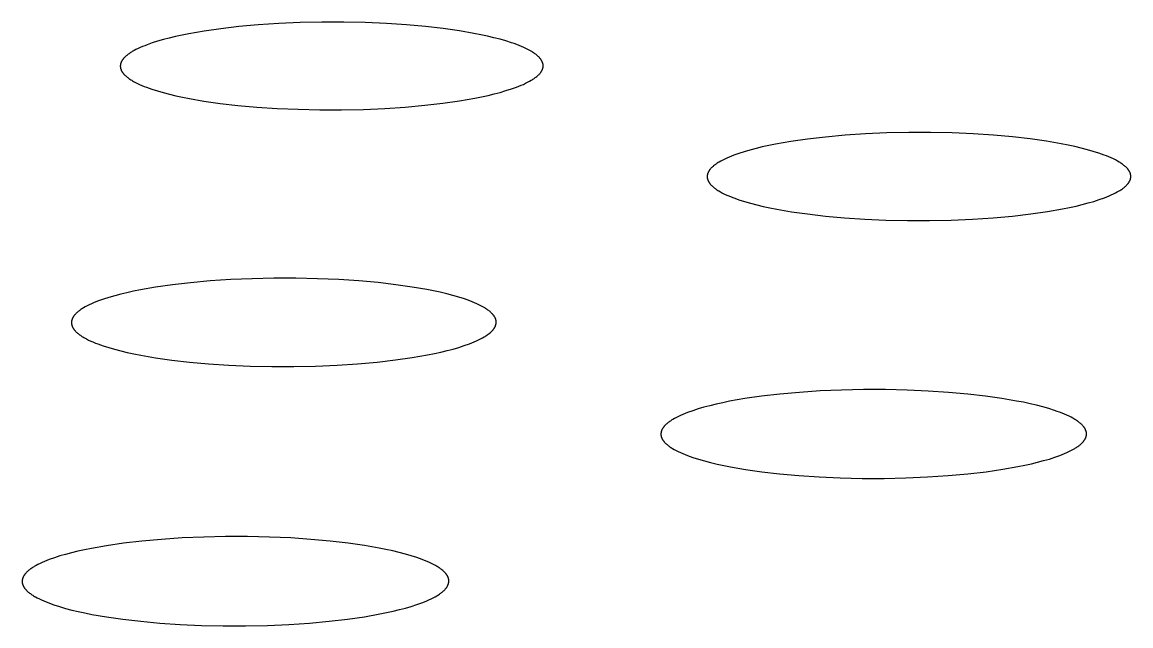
# Model space of a CAD drawing. Header units: millimetres. Extents: x 0 to 4030, y -54 to 2762.
# Drawn here: x 1168.29 to 1182.5, y 963.93 to 971.67 of the extents above; entities that cross this region are included whole.
import ezdxf

# ---------------------------------------------------------------- set-up
doc = ezdxf.new("R2010")
doc.units = ezdxf.units.MM
doc.header["$MEASUREMENT"] = 0
doc.layers.add('Utwórz2D linie widoczne', color=7, linetype='Continuous', true_color=0x000000)

msp = doc.modelspace()

# ---------------------------------------------------------------- linework, layer by layer
at = {"layer": 'Utwórz2D linie widoczne'}
for p, q in [((1170.618, 971.559), (1170.425, 971.525)), ((1170.832, 971.589), (1170.618, 971.559)), ((1171.065, 971.616), (1170.832, 971.589)), ((1171.314, 971.639), (1171.065, 971.616)), ((1171.577, 971.656), (1171.314, 971.639)), ((1171.85, 971.668), (1171.577, 971.656)), ((1172.128, 971.674), (1171.85, 971.668)), ((1172.408, 971.674), (1172.128, 971.674)), ((1172.685, 971.668), (1172.408, 971.674)), ((1172.955, 971.656), (1172.685, 971.668)), ((1173.213, 971.639), (1172.955, 971.656)), ((1173.457, 971.617), (1173.213, 971.639)), ((1173.683, 971.591), (1173.457, 971.617)), ((1173.891, 971.561), (1173.683, 971.591)), ((1174.078, 971.529), (1173.891, 971.561)), ((1169.954, 971.407), (1169.889, 971.384)), ((1170.023, 971.429), (1169.954, 971.407)), ((1170.097, 971.45), (1170.023, 971.429)), ((1170.173, 971.47), (1170.097, 971.45)), ((1170.253, 971.489), (1170.173, 971.47)), ((1170.336, 971.507), (1170.253, 971.489)), ((1170.425, 971.525), (1170.336, 971.507)), ((1174.166, 971.512), (1174.078, 971.529)), ((1174.251, 971.494), (1174.166, 971.512)), ((1174.333, 971.474), (1174.251, 971.494)), ((1174.412, 971.454), (1174.333, 971.474)), ((1174.488, 971.432), (1174.412, 971.454)), ((1174.559, 971.409), (1174.488, 971.432)), ((1174.593, 971.398), (1174.559, 971.409)), ((1169.647, 971.262), (1169.638, 971.255)), ((1169.657, 971.269), (1169.647, 971.262)), ((1169.666, 971.276), (1169.657, 971.269)), ((1169.677, 971.283), (1169.666, 971.276)), ((1169.687, 971.289), (1169.677, 971.283)), ((1169.698, 971.296), (1169.687, 971.289)), ((1169.721, 971.309), (1169.698, 971.296)), ((1169.746, 971.322), (1169.721, 971.309)), ((1169.772, 971.335), (1169.746, 971.322)), ((1169.799, 971.347), (1169.772, 971.335)), ((1169.828, 971.36), (1169.799, 971.347)), ((1169.858, 971.372), (1169.828, 971.36)), ((1169.889, 971.384), (1169.858, 971.372)), ((1174.626, 971.386), (1174.593, 971.398)), ((1174.657, 971.374), (1174.626, 971.386)), ((1174.688, 971.361), (1174.657, 971.374)), ((1174.717, 971.349), (1174.688, 971.361)), ((1174.744, 971.336), (1174.717, 971.349)), ((1174.77, 971.323), (1174.744, 971.336)), ((1174.795, 971.309), (1174.77, 971.323)), ((1174.818, 971.296), (1174.795, 971.309)), ((1174.829, 971.289), (1174.818, 971.296)), ((1174.839, 971.282), (1174.829, 971.289)), ((1174.85, 971.276), (1174.839, 971.282)), ((1174.859, 971.269), (1174.85, 971.276)), ((1174.869, 971.262), (1174.859, 971.269)), ((1174.878, 971.255), (1174.869, 971.262)), ((1169.546, 971.116), (1169.545, 971.113)), ((1169.547, 971.127), (1169.546, 971.124)), ((1169.546, 971.124), (1169.546, 971.12)), ((1169.546, 971.12), (1169.546, 971.116)), ((1169.548, 971.134), (1169.547, 971.131)), ((1169.547, 971.131), (1169.547, 971.127)), ((1169.549, 971.138), (1169.548, 971.134)), ((1169.55, 971.142), (1169.549, 971.138)), ((1169.551, 971.145), (1169.55, 971.142)), ((1169.552, 971.149), (1169.551, 971.145)), ((1169.553, 971.153), (1169.552, 971.149)), ((1169.555, 971.156), (1169.553, 971.153)), ((1169.556, 971.16), (1169.555, 971.156)), ((1169.558, 971.163), (1169.556, 971.16)), ((1169.56, 971.167), (1169.558, 971.163)), ((1169.561, 971.171), (1169.56, 971.167)), ((1169.563, 971.174), (1169.561, 971.171)), ((1169.566, 971.178), (1169.563, 971.174)), ((1169.568, 971.181), (1169.566, 971.178)), ((1169.57, 971.185), (1169.568, 971.181)), ((1169.572, 971.189), (1169.57, 971.185)), ((1169.575, 971.192), (1169.572, 971.189)), ((1169.577, 971.196), (1169.575, 971.192)), ((1169.58, 971.199), (1169.577, 971.196)), ((1169.583, 971.203), (1169.58, 971.199)), ((1169.586, 971.206), (1169.583, 971.203)), ((1169.589, 971.21), (1169.586, 971.206)), ((1169.592, 971.214), (1169.589, 971.21)), ((1169.599, 971.221), (1169.592, 971.214)), ((1169.606, 971.228), (1169.599, 971.221)), ((1169.613, 971.235), (1169.606, 971.228)), ((1169.621, 971.242), (1169.613, 971.235)), ((1169.629, 971.248), (1169.621, 971.242)), ((1169.638, 971.255), (1169.629, 971.248)), ((1174.886, 971.248), (1174.878, 971.255)), ((1174.894, 971.241), (1174.886, 971.248)), ((1174.902, 971.234), (1174.894, 971.241)), ((1174.909, 971.227), (1174.902, 971.234)), ((1174.916, 971.22), (1174.909, 971.227)), ((1174.919, 971.216), (1174.916, 971.22)), ((1174.922, 971.213), (1174.919, 971.216)), ((1174.925, 971.209), (1174.922, 971.213)), ((1174.928, 971.205), (1174.925, 971.209)), ((1174.931, 971.202), (1174.928, 971.205)), ((1174.934, 971.198), (1174.931, 971.202)), ((1174.936, 971.195), (1174.934, 971.198)), ((1174.939, 971.191), (1174.936, 971.195)), ((1174.941, 971.187), (1174.939, 971.191)), ((1174.943, 971.184), (1174.941, 971.187)), ((1174.945, 971.18), (1174.943, 971.184)), ((1174.947, 971.177), (1174.945, 971.18)), ((1174.949, 971.173), (1174.947, 971.177)), ((1174.951, 971.169), (1174.949, 971.173)), ((1174.953, 971.166), (1174.951, 971.169)), ((1174.954, 971.162), (1174.953, 971.166)), ((1174.956, 971.159), (1174.954, 971.162)), ((1174.957, 971.155), (1174.956, 971.159)), ((1174.958, 971.151), (1174.957, 971.155)), ((1174.96, 971.148), (1174.958, 971.151)), ((1174.961, 971.144), (1174.96, 971.148)), ((1174.961, 971.14), (1174.961, 971.144)), ((1174.962, 971.137), (1174.961, 971.14)), ((1174.963, 971.133), (1174.962, 971.137)), ((1174.963, 971.129), (1174.963, 971.133)), ((1174.964, 971.126), (1174.963, 971.129)), ((1174.964, 971.122), (1174.964, 971.126)), ((1174.964, 971.119), (1174.964, 971.122)), ((1174.964, 971.115), (1174.964, 971.119)), ((1174.964, 971.111), (1174.964, 971.115)), ((1169.545, 971.113), (1169.545, 971.109)), ((1169.545, 971.109), (1169.545, 971.105)), ((1169.545, 971.105), (1169.546, 971.102)), ((1169.546, 971.102), (1169.546, 971.098)), ((1169.546, 971.098), (1169.546, 971.094)), ((1169.546, 971.094), (1169.547, 971.091)), ((1169.547, 971.091), (1169.548, 971.087)), ((1169.548, 971.087), (1169.548, 971.084)), ((1169.548, 971.084), (1169.549, 971.08)), ((1169.549, 971.08), (1169.55, 971.076)), ((1169.55, 971.076), (1169.551, 971.073)), ((1169.551, 971.073), (1169.552, 971.069)), ((1169.552, 971.069), (1169.554, 971.065)), ((1169.554, 971.065), (1169.555, 971.062)), ((1169.555, 971.062), (1169.557, 971.058)), ((1169.557, 971.058), (1169.558, 971.054)), ((1169.558, 971.054), (1169.56, 971.051)), ((1169.56, 971.051), (1169.562, 971.047)), ((1169.562, 971.047), (1169.564, 971.044)), ((1169.564, 971.044), (1169.566, 971.04)), ((1169.566, 971.04), (1169.568, 971.036)), ((1169.568, 971.036), (1169.571, 971.033)), ((1169.571, 971.033), (1169.573, 971.029)), ((1169.573, 971.029), (1169.576, 971.026)), ((1169.576, 971.026), (1169.578, 971.022)), ((1169.578, 971.022), (1169.581, 971.018)), ((1169.581, 971.018), (1169.584, 971.015)), ((1169.584, 971.015), (1169.587, 971.011)), ((1169.587, 971.011), (1169.59, 971.008)), ((1169.59, 971.008), (1169.593, 971.004)), ((1169.593, 971.004), (1169.6, 970.997)), ((1169.6, 970.997), (1169.607, 970.99)), ((1169.607, 970.99), (1169.615, 970.983)), ((1169.615, 970.983), (1169.623, 970.976)), ((1169.623, 970.976), (1169.631, 970.969)), ((1174.873, 970.968), (1174.882, 970.975)), ((1174.882, 970.975), (1174.89, 970.982)), ((1174.89, 970.982), (1174.898, 970.989)), ((1174.898, 970.989), (1174.905, 970.996)), ((1174.905, 970.996), (1174.912, 971.003)), ((1174.912, 971.003), (1174.919, 971.01)), ((1174.919, 971.01), (1174.922, 971.014)), ((1174.922, 971.014), (1174.925, 971.017)), ((1174.925, 971.017), (1174.928, 971.021)), ((1174.928, 971.021), (1174.93, 971.025)), ((1174.93, 971.025), (1174.933, 971.028)), ((1174.933, 971.028), (1174.936, 971.032)), ((1174.936, 971.032), (1174.938, 971.035)), ((1174.938, 971.035), (1174.94, 971.039)), ((1174.94, 971.039), (1174.943, 971.042)), ((1174.943, 971.042), (1174.945, 971.046)), ((1174.945, 971.046), (1174.947, 971.05)), ((1174.947, 971.05), (1174.949, 971.053)), ((1174.949, 971.053), (1174.951, 971.057)), ((1174.951, 971.057), (1174.952, 971.06)), ((1174.952, 971.06), (1174.954, 971.064)), ((1174.954, 971.064), (1174.955, 971.068)), ((1174.955, 971.068), (1174.957, 971.071)), ((1174.957, 971.071), (1174.958, 971.075)), ((1174.958, 971.075), (1174.959, 971.079)), ((1174.959, 971.079), (1174.96, 971.082)), ((1174.96, 971.082), (1174.961, 971.086)), ((1174.961, 971.086), (1174.962, 971.089)), ((1174.962, 971.089), (1174.963, 971.093)), ((1174.963, 971.097), (1174.964, 971.1)), ((1174.963, 971.093), (1174.963, 971.097)), ((1174.964, 971.108), (1174.964, 971.111)), ((1174.964, 971.104), (1174.964, 971.108)), ((1174.964, 971.1), (1174.964, 971.104)), ((1169.631, 970.969), (1169.64, 970.962)), ((1169.64, 970.962), (1169.649, 970.955)), ((1169.649, 970.955), (1169.659, 970.948)), ((1169.659, 970.948), (1169.669, 970.941)), ((1169.669, 970.941), (1169.68, 970.934)), ((1169.68, 970.934), (1169.691, 970.928)), ((1169.691, 970.928), (1169.702, 970.921)), ((1169.702, 970.921), (1169.714, 970.914)), ((1169.714, 970.914), (1169.738, 970.901)), ((1169.738, 970.901), (1169.764, 970.888)), ((1169.764, 970.888), (1169.792, 970.875)), ((1169.792, 970.875), (1169.82, 970.863)), ((1169.82, 970.863), (1169.851, 970.85)), ((1169.851, 970.85), (1169.882, 970.838)), ((1169.882, 970.838), (1169.915, 970.826)), ((1174.558, 970.817), (1174.623, 970.84)), ((1174.623, 970.84), (1174.654, 970.852)), ((1174.654, 970.852), (1174.684, 970.864)), ((1174.684, 970.864), (1174.712, 970.876)), ((1174.712, 970.876), (1174.74, 970.889)), ((1174.74, 970.889), (1174.765, 970.902)), ((1174.765, 970.902), (1174.79, 970.915)), ((1174.79, 970.915), (1174.813, 970.928)), ((1174.813, 970.928), (1174.824, 970.935)), ((1174.824, 970.935), (1174.834, 970.941)), ((1174.834, 970.941), (1174.845, 970.948)), ((1174.845, 970.948), (1174.854, 970.955)), ((1174.854, 970.955), (1174.864, 970.962)), ((1174.864, 970.962), (1174.873, 970.968)), ((1169.915, 970.826), (1169.949, 970.814)), ((1169.949, 970.814), (1170.02, 970.792)), ((1170.02, 970.792), (1170.096, 970.77)), ((1170.096, 970.77), (1170.175, 970.749)), ((1170.175, 970.749), (1170.257, 970.73)), ((1170.257, 970.73), (1170.342, 970.711)), ((1170.342, 970.711), (1170.43, 970.694)), ((1170.43, 970.694), (1170.617, 970.662)), ((1173.894, 970.665), (1174.087, 970.698)), ((1174.087, 970.698), (1174.176, 970.716)), ((1174.176, 970.716), (1174.259, 970.734)), ((1174.259, 970.734), (1174.339, 970.753)), ((1174.339, 970.753), (1174.415, 970.773)), ((1174.415, 970.773), (1174.488, 970.795)), ((1174.488, 970.795), (1174.558, 970.817)), ((1170.617, 970.662), (1170.825, 970.632)), ((1170.825, 970.632), (1171.052, 970.606)), ((1171.052, 970.606), (1171.296, 970.584)), ((1171.296, 970.584), (1171.554, 970.567)), ((1171.554, 970.567), (1171.824, 970.556)), ((1171.824, 970.556), (1172.101, 970.549)), ((1172.101, 970.549), (1172.382, 970.549)), ((1172.382, 970.549), (1172.661, 970.555)), ((1172.661, 970.555), (1172.934, 970.567)), ((1172.934, 970.567), (1173.197, 970.585)), ((1173.197, 970.585), (1173.447, 970.607)), ((1173.447, 970.607), (1173.68, 970.634)), ((1173.68, 970.634), (1173.894, 970.665)), ((1178.138, 970.143), (1177.944, 970.109)), ((1178.352, 970.173), (1178.138, 970.143)), ((1178.584, 970.2), (1178.352, 970.173)), ((1178.834, 970.223), (1178.584, 970.2)), ((1179.097, 970.24), (1178.834, 970.223)), ((1179.371, 970.252), (1179.097, 970.24)), ((1179.65, 970.258), (1179.371, 970.252)), ((1179.93, 970.258), (1179.65, 970.258)), ((1180.208, 970.252), (1179.93, 970.258)), ((1180.478, 970.24), (1180.208, 970.252)), ((1180.737, 970.223), (1180.478, 970.24)), ((1180.981, 970.201), (1180.737, 970.223)), ((1181.209, 970.175), (1180.981, 970.201)), ((1181.417, 970.145), (1181.209, 970.175)), ((1181.605, 970.113), (1181.417, 970.145)), ((1177.474, 969.99), (1177.409, 969.967)), ((1177.543, 970.012), (1177.474, 969.99)), ((1177.616, 970.033), (1177.543, 970.012)), ((1177.693, 970.054), (1177.616, 970.033)), ((1177.772, 970.073), (1177.693, 970.054)), ((1177.856, 970.091), (1177.772, 970.073)), ((1177.944, 970.109), (1177.856, 970.091)), ((1181.693, 970.096), (1181.605, 970.113)), ((1181.778, 970.077), (1181.693, 970.096)), ((1181.861, 970.058), (1181.778, 970.077)), ((1181.94, 970.037), (1181.861, 970.058)), ((1182.016, 970.015), (1181.94, 970.037)), ((1182.088, 969.993), (1182.016, 970.015)), ((1182.122, 969.981), (1182.088, 969.993)), ((1182.155, 969.969), (1182.122, 969.981)), ((1177.159, 969.838), (1177.15, 969.831)), ((1177.168, 969.845), (1177.159, 969.838)), ((1177.177, 969.852), (1177.168, 969.845)), ((1177.187, 969.858), (1177.177, 969.852)), ((1177.197, 969.865), (1177.187, 969.858)), ((1177.208, 969.872), (1177.197, 969.865)), ((1177.219, 969.879), (1177.208, 969.872)), ((1177.242, 969.892), (1177.219, 969.879)), ((1177.266, 969.905), (1177.242, 969.892)), ((1177.292, 969.918), (1177.266, 969.905)), ((1177.319, 969.93), (1177.292, 969.918)), ((1177.348, 969.943), (1177.319, 969.93)), ((1177.378, 969.955), (1177.348, 969.943)), ((1177.409, 969.967), (1177.378, 969.955)), ((1182.187, 969.957), (1182.155, 969.969)), ((1182.217, 969.944), (1182.187, 969.957)), ((1182.247, 969.932), (1182.217, 969.944)), ((1182.274, 969.919), (1182.247, 969.932)), ((1182.3, 969.906), (1182.274, 969.919)), ((1182.325, 969.892), (1182.3, 969.906)), ((1182.349, 969.879), (1182.325, 969.892)), ((1182.36, 969.872), (1182.349, 969.879)), ((1182.37, 969.865), (1182.36, 969.872)), ((1182.38, 969.858), (1182.37, 969.865)), ((1182.39, 969.851), (1182.38, 969.858)), ((1182.4, 969.844), (1182.39, 969.851)), ((1182.409, 969.837), (1182.4, 969.844)), ((1182.417, 969.83), (1182.409, 969.837)), ((1177.069, 969.709), (1177.068, 969.706)), ((1177.068, 969.706), (1177.068, 969.702)), ((1177.068, 969.702), (1177.068, 969.698)), ((1177.068, 969.698), (1177.068, 969.695)), ((1177.068, 969.695), (1177.068, 969.691)), ((1177.07, 969.717), (1177.069, 969.713)), ((1177.069, 969.713), (1177.069, 969.709)), ((1177.071, 969.72), (1177.07, 969.717)), ((1177.072, 969.724), (1177.071, 969.72)), ((1177.073, 969.728), (1177.072, 969.724)), ((1177.074, 969.731), (1177.073, 969.728)), ((1177.075, 969.735), (1177.074, 969.731)), ((1177.077, 969.738), (1177.075, 969.735)), ((1177.078, 969.742), (1177.077, 969.738)), ((1177.08, 969.746), (1177.078, 969.742)), ((1177.081, 969.749), (1177.08, 969.746)), ((1177.083, 969.753), (1177.081, 969.749)), ((1177.085, 969.757), (1177.083, 969.753)), ((1177.087, 969.76), (1177.085, 969.757)), ((1177.089, 969.764), (1177.087, 969.76)), ((1177.091, 969.767), (1177.089, 969.764)), ((1177.094, 969.771), (1177.091, 969.767)), ((1177.096, 969.775), (1177.094, 969.771)), ((1177.099, 969.778), (1177.096, 969.775)), ((1177.102, 969.782), (1177.099, 969.778)), ((1177.104, 969.785), (1177.102, 969.782)), ((1177.107, 969.789), (1177.104, 969.785)), ((1177.11, 969.792), (1177.107, 969.789)), ((1177.113, 969.796), (1177.11, 969.792)), ((1177.12, 969.803), (1177.113, 969.796)), ((1177.127, 969.81), (1177.12, 969.803)), ((1177.134, 969.817), (1177.127, 969.81)), ((1177.142, 969.824), (1177.134, 969.817)), ((1177.15, 969.831), (1177.142, 969.824)), ((1182.426, 969.823), (1182.417, 969.83)), ((1182.433, 969.816), (1182.426, 969.823)), ((1182.441, 969.809), (1182.433, 969.816)), ((1182.447, 969.802), (1182.441, 969.809)), ((1182.451, 969.799), (1182.447, 969.802)), ((1182.454, 969.795), (1182.451, 969.799)), ((1182.457, 969.791), (1182.454, 969.795)), ((1182.46, 969.788), (1182.457, 969.791)), ((1182.463, 969.784), (1182.46, 969.788)), ((1182.465, 969.781), (1182.463, 969.784)), ((1182.468, 969.777), (1182.465, 969.781)), ((1182.471, 969.773), (1182.468, 969.777)), ((1182.473, 969.77), (1182.471, 969.773)), ((1182.475, 969.766), (1182.473, 969.77)), ((1182.477, 969.763), (1182.475, 969.766)), ((1182.48, 969.759), (1182.477, 969.763)), ((1182.481, 969.755), (1182.48, 969.759)), ((1182.483, 969.752), (1182.481, 969.755)), ((1182.485, 969.748), (1182.483, 969.752)), ((1182.487, 969.744), (1182.485, 969.748)), ((1182.488, 969.741), (1182.487, 969.744)), ((1182.49, 969.737), (1182.488, 969.741)), ((1182.491, 969.733), (1182.49, 969.737)), ((1182.492, 969.73), (1182.491, 969.733)), ((1182.493, 969.726), (1182.492, 969.73)), ((1182.494, 969.722), (1182.493, 969.726)), ((1182.495, 969.719), (1182.494, 969.722)), ((1182.495, 969.715), (1182.495, 969.719)), ((1182.496, 969.712), (1182.495, 969.715)), ((1182.496, 969.708), (1182.496, 969.712)), ((1182.497, 969.704), (1182.496, 969.708)), ((1182.497, 969.701), (1182.497, 969.704)), ((1182.497, 969.697), (1182.497, 969.701)), ((1182.497, 969.693), (1182.497, 969.697)), ((1177.068, 969.691), (1177.068, 969.687)), ((1177.068, 969.687), (1177.068, 969.684)), ((1177.068, 969.684), (1177.068, 969.68)), ((1177.068, 969.68), (1177.069, 969.676)), ((1177.069, 969.676), (1177.069, 969.673)), ((1177.069, 969.673), (1177.07, 969.669)), ((1177.07, 969.669), (1177.071, 969.665)), ((1177.071, 969.665), (1177.072, 969.662)), ((1177.072, 969.662), (1177.073, 969.658)), ((1177.073, 969.658), (1177.074, 969.655)), ((1177.074, 969.655), (1177.075, 969.651)), ((1177.075, 969.651), (1177.076, 969.647)), ((1177.076, 969.647), (1177.078, 969.644)), ((1177.078, 969.644), (1177.079, 969.64)), ((1177.079, 969.64), (1177.081, 969.636)), ((1177.081, 969.636), (1177.083, 969.633)), ((1177.083, 969.633), (1177.085, 969.629)), ((1177.085, 969.629), (1177.087, 969.625)), ((1177.087, 969.625), (1177.089, 969.622)), ((1177.089, 969.622), (1177.091, 969.618)), ((1177.091, 969.618), (1177.094, 969.615)), ((1177.094, 969.615), (1177.096, 969.611)), ((1177.096, 969.611), (1177.099, 969.607)), ((1177.099, 969.607), (1177.101, 969.604)), ((1177.101, 969.604), (1177.104, 969.6)), ((1177.104, 969.6), (1177.107, 969.597)), ((1177.107, 969.597), (1177.11, 969.593)), ((1177.11, 969.593), (1177.113, 969.589)), ((1177.113, 969.589), (1177.117, 969.586)), ((1177.117, 969.586), (1177.123, 969.579)), ((1177.123, 969.579), (1177.131, 969.572)), ((1177.131, 969.572), (1177.138, 969.564)), ((1177.138, 969.564), (1177.147, 969.557)), ((1177.147, 969.557), (1177.155, 969.55)), ((1182.407, 969.55), (1182.416, 969.557)), ((1182.416, 969.557), (1182.424, 969.564)), ((1182.424, 969.564), (1182.432, 969.571)), ((1182.432, 969.571), (1182.439, 969.578)), ((1182.439, 969.578), (1182.446, 969.585)), ((1182.446, 969.585), (1182.452, 969.592)), ((1182.452, 969.592), (1182.455, 969.596)), ((1182.455, 969.596), (1182.458, 969.599)), ((1182.458, 969.599), (1182.461, 969.603)), ((1182.461, 969.603), (1182.464, 969.606)), ((1182.464, 969.606), (1182.467, 969.61)), ((1182.467, 969.61), (1182.469, 969.613)), ((1182.469, 969.613), (1182.472, 969.617)), ((1182.472, 969.617), (1182.474, 969.621)), ((1182.474, 969.621), (1182.476, 969.624)), ((1182.476, 969.624), (1182.478, 969.628)), ((1182.478, 969.628), (1182.48, 969.631)), ((1182.48, 969.631), (1182.482, 969.635)), ((1182.482, 969.635), (1182.484, 969.639)), ((1182.484, 969.639), (1182.486, 969.642)), ((1182.486, 969.642), (1182.487, 969.646)), ((1182.487, 969.646), (1182.489, 969.65)), ((1182.489, 969.65), (1182.49, 969.653)), ((1182.49, 969.653), (1182.491, 969.657)), ((1182.491, 969.657), (1182.492, 969.66)), ((1182.492, 969.66), (1182.493, 969.664)), ((1182.493, 969.664), (1182.494, 969.668)), ((1182.494, 969.668), (1182.495, 969.671)), ((1182.495, 969.671), (1182.496, 969.675)), ((1182.496, 969.679), (1182.497, 969.682)), ((1182.496, 969.675), (1182.496, 969.679)), ((1182.497, 969.69), (1182.497, 969.693)), ((1182.497, 969.686), (1182.497, 969.69)), ((1182.497, 969.682), (1182.497, 969.686)), ((1177.155, 969.55), (1177.164, 969.543)), ((1177.164, 969.543), (1177.173, 969.536)), ((1177.173, 969.536), (1177.183, 969.53)), ((1177.183, 969.53), (1177.193, 969.523)), ((1177.193, 969.523), (1177.204, 969.516)), ((1177.204, 969.516), (1177.215, 969.509)), ((1177.215, 969.509), (1177.238, 969.496)), ((1177.238, 969.496), (1177.263, 969.482)), ((1177.263, 969.482), (1177.289, 969.469)), ((1177.289, 969.469), (1177.317, 969.456)), ((1177.317, 969.456), (1177.346, 969.444)), ((1177.346, 969.444), (1177.376, 969.431)), ((1177.376, 969.431), (1177.408, 969.419)), ((1177.408, 969.419), (1177.441, 969.407)), ((1182.093, 969.398), (1182.158, 969.421)), ((1182.158, 969.421), (1182.189, 969.433)), ((1182.189, 969.433), (1182.219, 969.445)), ((1182.219, 969.445), (1182.247, 969.457)), ((1182.247, 969.457), (1182.274, 969.47)), ((1182.274, 969.47), (1182.3, 969.483)), ((1182.3, 969.483), (1182.324, 969.496)), ((1182.324, 969.496), (1182.347, 969.509)), ((1182.347, 969.509), (1182.358, 969.516)), ((1182.358, 969.516), (1182.369, 969.523)), ((1182.369, 969.523), (1182.379, 969.529)), ((1182.379, 969.529), (1182.389, 969.536)), ((1182.389, 969.536), (1182.398, 969.543)), ((1182.398, 969.543), (1182.407, 969.55)), ((1177.441, 969.407), (1177.475, 969.395)), ((1177.475, 969.395), (1177.547, 969.372)), ((1177.547, 969.372), (1177.622, 969.351)), ((1177.622, 969.351), (1177.702, 969.33)), ((1177.702, 969.33), (1177.785, 969.31)), ((1177.785, 969.31), (1177.87, 969.292)), ((1177.87, 969.292), (1177.958, 969.275)), ((1177.958, 969.275), (1178.146, 969.242)), ((1181.429, 969.245), (1181.623, 969.279)), ((1181.623, 969.279), (1181.711, 969.297)), ((1181.711, 969.297), (1181.795, 969.315)), ((1181.795, 969.315), (1181.874, 969.334)), ((1181.874, 969.334), (1181.95, 969.354)), ((1181.95, 969.354), (1182.024, 969.375)), ((1182.024, 969.375), (1182.093, 969.398)), ((1178.146, 969.242), (1178.354, 969.213)), ((1178.354, 969.213), (1178.582, 969.186)), ((1178.582, 969.186), (1178.827, 969.164)), ((1178.827, 969.164), (1179.086, 969.147)), ((1179.086, 969.147), (1179.356, 969.135)), ((1179.356, 969.135), (1179.634, 969.129)), ((1179.634, 969.129), (1179.915, 969.129)), ((1179.915, 969.129), (1180.195, 969.135)), ((1180.195, 969.135), (1180.469, 969.147)), ((1180.469, 969.147), (1180.732, 969.165)), ((1180.732, 969.165), (1180.982, 969.187)), ((1180.982, 969.187), (1181.215, 969.214)), ((1181.215, 969.214), (1181.429, 969.245)), ((1169.997, 968.273), (1169.803, 968.239)), ((1170.212, 968.304), (1169.997, 968.273)), ((1170.446, 968.331), (1170.212, 968.304)), ((1170.696, 968.354), (1170.446, 968.331)), ((1170.96, 968.371), (1170.696, 968.354)), ((1171.234, 968.383), (1170.96, 968.371)), ((1171.514, 968.389), (1171.234, 968.383)), ((1171.796, 968.389), (1171.514, 968.389)), ((1172.074, 968.383), (1171.796, 968.389)), ((1172.344, 968.371), (1172.074, 968.383)), ((1172.604, 968.354), (1172.344, 968.371)), ((1172.849, 968.332), (1172.604, 968.354)), ((1173.076, 968.306), (1172.849, 968.332)), ((1173.285, 968.276), (1173.076, 968.306)), ((1173.473, 968.243), (1173.285, 968.276)), ((1169.4, 968.142), (1169.33, 968.12)), ((1169.473, 968.164), (1169.4, 968.142)), ((1169.55, 968.184), (1169.473, 968.164)), ((1169.63, 968.203), (1169.55, 968.184)), ((1169.714, 968.221), (1169.63, 968.203)), ((1169.803, 968.239), (1169.714, 968.221)), ((1173.561, 968.226), (1173.473, 968.243)), ((1173.646, 968.208), (1173.561, 968.226)), ((1173.729, 968.188), (1173.646, 968.208)), ((1173.808, 968.167), (1173.729, 968.188)), ((1173.884, 968.145), (1173.808, 968.167)), ((1173.956, 968.123), (1173.884, 968.145)), ((1169.051, 967.995), (1169.041, 967.988)), ((1169.062, 968.001), (1169.051, 967.995)), ((1169.073, 968.008), (1169.062, 968.001)), ((1169.096, 968.021), (1169.073, 968.008)), ((1169.121, 968.034), (1169.096, 968.021)), ((1169.147, 968.047), (1169.121, 968.034)), ((1169.174, 968.06), (1169.147, 968.047)), ((1169.203, 968.072), (1169.174, 968.06)), ((1169.233, 968.085), (1169.203, 968.072)), ((1169.264, 968.097), (1169.233, 968.085)), ((1169.33, 968.12), (1169.264, 968.097)), ((1173.99, 968.111), (1173.956, 968.123)), ((1174.023, 968.099), (1173.99, 968.111)), ((1174.055, 968.086), (1174.023, 968.099)), ((1174.085, 968.074), (1174.055, 968.086)), ((1174.114, 968.061), (1174.085, 968.074)), ((1174.142, 968.048), (1174.114, 968.061)), ((1174.168, 968.035), (1174.142, 968.048)), ((1174.193, 968.022), (1174.168, 968.035)), ((1174.216, 968.008), (1174.193, 968.022)), ((1174.227, 968.001), (1174.216, 968.008)), ((1174.237, 967.994), (1174.227, 968.001)), ((1174.248, 967.988), (1174.237, 967.994)), ((1168.923, 967.849), (1168.922, 967.845)), ((1168.924, 967.852), (1168.923, 967.849)), ((1168.925, 967.856), (1168.924, 967.852)), ((1168.926, 967.86), (1168.925, 967.856)), ((1168.927, 967.863), (1168.926, 967.86)), ((1168.929, 967.867), (1168.927, 967.863)), ((1168.93, 967.871), (1168.929, 967.867)), ((1168.932, 967.874), (1168.93, 967.871)), ((1168.934, 967.878), (1168.932, 967.874)), ((1168.935, 967.882), (1168.934, 967.878)), ((1168.937, 967.885), (1168.935, 967.882)), ((1168.939, 967.889), (1168.937, 967.885)), ((1168.942, 967.892), (1168.939, 967.889)), ((1168.944, 967.896), (1168.942, 967.892)), ((1168.946, 967.9), (1168.944, 967.896)), ((1168.949, 967.903), (1168.946, 967.9)), ((1168.951, 967.907), (1168.949, 967.903)), ((1168.954, 967.911), (1168.951, 967.907)), ((1168.957, 967.914), (1168.954, 967.911)), ((1168.96, 967.918), (1168.957, 967.914)), ((1168.963, 967.921), (1168.96, 967.918)), ((1168.966, 967.925), (1168.963, 967.921)), ((1168.973, 967.932), (1168.966, 967.925)), ((1168.98, 967.939), (1168.973, 967.932)), ((1168.987, 967.946), (1168.98, 967.939)), ((1168.995, 967.953), (1168.987, 967.946)), ((1169.004, 967.96), (1168.995, 967.953)), ((1169.012, 967.967), (1169.004, 967.96)), ((1169.021, 967.974), (1169.012, 967.967)), ((1169.031, 967.981), (1169.021, 967.974)), ((1169.041, 967.988), (1169.031, 967.981)), ((1174.257, 967.981), (1174.248, 967.988)), ((1174.267, 967.974), (1174.257, 967.981)), ((1174.276, 967.967), (1174.267, 967.974)), ((1174.284, 967.96), (1174.276, 967.967)), ((1174.292, 967.952), (1174.284, 967.96)), ((1174.3, 967.945), (1174.292, 967.952)), ((1174.307, 967.938), (1174.3, 967.945)), ((1174.314, 967.931), (1174.307, 967.938)), ((1174.317, 967.927), (1174.314, 967.931)), ((1174.321, 967.924), (1174.317, 967.927)), ((1174.324, 967.92), (1174.321, 967.924)), ((1174.326, 967.917), (1174.324, 967.92)), ((1174.329, 967.913), (1174.326, 967.917)), ((1174.332, 967.909), (1174.329, 967.913)), ((1174.335, 967.906), (1174.332, 967.909)), ((1174.337, 967.902), (1174.335, 967.906)), ((1174.339, 967.899), (1174.337, 967.902)), ((1174.342, 967.895), (1174.339, 967.899)), ((1174.344, 967.891), (1174.342, 967.895)), ((1174.346, 967.888), (1174.344, 967.891)), ((1174.348, 967.884), (1174.346, 967.888)), ((1174.349, 967.88), (1174.348, 967.884)), ((1174.351, 967.877), (1174.349, 967.88)), ((1174.353, 967.873), (1174.351, 967.877)), ((1174.354, 967.869), (1174.353, 967.873)), ((1174.356, 967.866), (1174.354, 967.869)), ((1174.357, 967.862), (1174.356, 967.866)), ((1174.358, 967.858), (1174.357, 967.862)), ((1174.359, 967.855), (1174.358, 967.858)), ((1174.36, 967.851), (1174.359, 967.855)), ((1174.361, 967.847), (1174.36, 967.851)), ((1174.361, 967.844), (1174.361, 967.847)), ((1168.92, 967.83), (1168.919, 967.827)), ((1168.919, 967.827), (1168.919, 967.823)), ((1168.919, 967.823), (1168.919, 967.819)), ((1168.919, 967.819), (1168.919, 967.816)), ((1168.919, 967.816), (1168.919, 967.812)), ((1168.919, 967.812), (1168.92, 967.808)), ((1168.921, 967.838), (1168.92, 967.834)), ((1168.92, 967.834), (1168.92, 967.83)), ((1168.92, 967.808), (1168.92, 967.805)), ((1168.92, 967.805), (1168.921, 967.801)), ((1168.922, 967.845), (1168.921, 967.841)), ((1168.921, 967.841), (1168.921, 967.838)), ((1168.921, 967.801), (1168.921, 967.797)), ((1168.921, 967.797), (1168.922, 967.794)), ((1168.922, 967.794), (1168.923, 967.79)), ((1168.923, 967.79), (1168.924, 967.786)), ((1168.924, 967.786), (1168.925, 967.783)), ((1168.925, 967.783), (1168.926, 967.779)), ((1168.926, 967.779), (1168.927, 967.775)), ((1168.927, 967.775), (1168.929, 967.772)), ((1168.929, 967.772), (1168.93, 967.768)), ((1168.93, 967.768), (1168.932, 967.764)), ((1168.932, 967.764), (1168.934, 967.761)), ((1168.934, 967.761), (1168.936, 967.757)), ((1168.936, 967.757), (1168.938, 967.753)), ((1168.938, 967.753), (1168.94, 967.75)), ((1168.94, 967.75), (1168.942, 967.746)), ((1168.942, 967.746), (1168.944, 967.743)), ((1168.944, 967.743), (1168.947, 967.739)), ((1168.947, 967.739), (1168.949, 967.735)), ((1168.949, 967.735), (1168.952, 967.732)), ((1168.952, 967.732), (1168.955, 967.728)), ((1168.955, 967.728), (1168.958, 967.724)), ((1168.958, 967.724), (1168.961, 967.721)), ((1168.961, 967.721), (1168.964, 967.717)), ((1168.964, 967.717), (1168.967, 967.714)), ((1168.967, 967.714), (1168.974, 967.706)), ((1168.974, 967.706), (1168.981, 967.699)), ((1174.296, 967.699), (1174.303, 967.706)), ((1174.303, 967.706), (1174.31, 967.713)), ((1174.31, 967.713), (1174.317, 967.72)), ((1174.317, 967.72), (1174.32, 967.723)), ((1174.32, 967.723), (1174.323, 967.727)), ((1174.323, 967.727), (1174.326, 967.731)), ((1174.326, 967.731), (1174.329, 967.734)), ((1174.329, 967.734), (1174.331, 967.738)), ((1174.331, 967.738), (1174.334, 967.741)), ((1174.334, 967.741), (1174.336, 967.745)), ((1174.336, 967.745), (1174.339, 967.749)), ((1174.339, 967.749), (1174.341, 967.752)), ((1174.341, 967.752), (1174.343, 967.756)), ((1174.343, 967.756), (1174.345, 967.759)), ((1174.345, 967.759), (1174.347, 967.763)), ((1174.347, 967.763), (1174.349, 967.767)), ((1174.349, 967.767), (1174.351, 967.77)), ((1174.351, 967.77), (1174.352, 967.774)), ((1174.352, 967.774), (1174.354, 967.778)), ((1174.354, 967.778), (1174.355, 967.781)), ((1174.355, 967.781), (1174.356, 967.785)), ((1174.356, 967.785), (1174.358, 967.789)), ((1174.358, 967.789), (1174.359, 967.792)), ((1174.359, 967.796), (1174.36, 967.8)), ((1174.359, 967.792), (1174.359, 967.796)), ((1174.36, 967.8), (1174.361, 967.803)), ((1174.362, 967.84), (1174.361, 967.844)), ((1174.361, 967.803), (1174.362, 967.807)), ((1174.362, 967.836), (1174.362, 967.84)), ((1174.363, 967.833), (1174.362, 967.836)), ((1174.362, 967.814), (1174.363, 967.818)), ((1174.362, 967.811), (1174.362, 967.814)), ((1174.362, 967.807), (1174.362, 967.811)), ((1174.363, 967.829), (1174.363, 967.833)), ((1174.363, 967.825), (1174.363, 967.829)), ((1174.363, 967.822), (1174.363, 967.825)), ((1174.363, 967.818), (1174.363, 967.822)), ((1168.981, 967.699), (1168.989, 967.692)), ((1168.989, 967.692), (1168.997, 967.685)), ((1168.997, 967.685), (1169.005, 967.678)), ((1169.005, 967.678), (1169.014, 967.671)), ((1169.014, 967.671), (1169.024, 967.664)), ((1169.024, 967.664), (1169.033, 967.657)), ((1169.033, 967.657), (1169.043, 967.65)), ((1169.043, 967.65), (1169.054, 967.643)), ((1169.054, 967.643), (1169.065, 967.636)), ((1169.065, 967.636), (1169.076, 967.63)), ((1169.076, 967.63), (1169.088, 967.623)), ((1169.088, 967.623), (1169.113, 967.61)), ((1169.113, 967.61), (1169.139, 967.596)), ((1169.139, 967.596), (1169.166, 967.583)), ((1169.166, 967.583), (1169.195, 967.571)), ((1169.195, 967.571), (1169.226, 967.558)), ((1174.051, 967.56), (1174.081, 967.572)), ((1174.081, 967.572), (1174.109, 967.585)), ((1174.109, 967.585), (1174.137, 967.597)), ((1174.137, 967.597), (1174.163, 967.61)), ((1174.163, 967.61), (1174.187, 967.623)), ((1174.187, 967.623), (1174.21, 967.637)), ((1174.21, 967.637), (1174.221, 967.643)), ((1174.221, 967.643), (1174.232, 967.65)), ((1174.232, 967.65), (1174.242, 967.657)), ((1174.242, 967.657), (1174.252, 967.664)), ((1174.252, 967.664), (1174.262, 967.671)), ((1174.262, 967.671), (1174.271, 967.678)), ((1174.271, 967.678), (1174.279, 967.685)), ((1174.279, 967.685), (1174.288, 967.692)), ((1174.288, 967.692), (1174.296, 967.699)), ((1169.226, 967.558), (1169.257, 967.546)), ((1169.257, 967.546), (1169.29, 967.534)), ((1169.29, 967.534), (1169.324, 967.522)), ((1169.324, 967.522), (1169.396, 967.499)), ((1169.396, 967.499), (1169.472, 967.477)), ((1169.472, 967.477), (1169.551, 967.456)), ((1169.551, 967.456), (1169.634, 967.437)), ((1169.634, 967.437), (1169.719, 967.418)), ((1173.481, 967.405), (1173.571, 967.423)), ((1173.571, 967.423), (1173.654, 967.441)), ((1173.654, 967.441), (1173.734, 967.461)), ((1173.734, 967.461), (1173.811, 967.481)), ((1173.811, 967.481), (1173.884, 967.502)), ((1173.884, 967.502), (1173.954, 967.524)), ((1173.954, 967.524), (1174.02, 967.548)), ((1174.02, 967.548), (1174.051, 967.56)), ((1169.719, 967.418), (1169.807, 967.401)), ((1169.807, 967.401), (1169.995, 967.368)), ((1169.995, 967.368), (1170.204, 967.338)), ((1170.204, 967.338), (1170.432, 967.312)), ((1170.432, 967.312), (1170.677, 967.29)), ((1170.677, 967.29), (1170.937, 967.273)), ((1172.323, 967.273), (1172.587, 967.29)), ((1172.587, 967.29), (1172.838, 967.313)), ((1172.838, 967.313), (1173.072, 967.34)), ((1173.072, 967.34), (1173.287, 967.371)), ((1173.287, 967.371), (1173.481, 967.405)), ((1170.937, 967.273), (1171.208, 967.261)), ((1171.208, 967.261), (1171.486, 967.255)), ((1171.486, 967.255), (1171.768, 967.255)), ((1171.768, 967.255), (1172.048, 967.261)), ((1172.048, 967.261), (1172.323, 967.273)), ((1177.764, 966.875), (1177.55, 966.844)), ((1177.999, 966.902), (1177.764, 966.875)), ((1178.249, 966.925), (1177.999, 966.902)), ((1178.514, 966.943), (1178.249, 966.925)), ((1178.788, 966.954), (1178.514, 966.943)), ((1179.069, 966.96), (1178.788, 966.954)), ((1179.351, 966.96), (1179.069, 966.96)), ((1179.629, 966.954), (1179.351, 966.96)), ((1179.901, 966.942), (1179.629, 966.954)), ((1180.161, 966.925), (1179.901, 966.942)), ((1180.406, 966.903), (1180.161, 966.925)), ((1180.635, 966.877), (1180.406, 966.903)), ((1180.844, 966.847), (1180.635, 966.877)), ((1176.953, 966.713), (1176.883, 966.69)), ((1177.026, 966.734), (1176.953, 966.713)), ((1177.103, 966.754), (1177.026, 966.734)), ((1177.183, 966.774), (1177.103, 966.754)), ((1177.266, 966.792), (1177.183, 966.774)), ((1177.355, 966.81), (1177.266, 966.792)), ((1177.55, 966.844), (1177.355, 966.81)), ((1181.033, 966.814), (1180.844, 966.847)), ((1181.121, 966.797), (1181.033, 966.814)), ((1181.207, 966.778), (1181.121, 966.797)), ((1181.29, 966.759), (1181.207, 966.778)), ((1181.37, 966.738), (1181.29, 966.759)), ((1181.446, 966.716), (1181.37, 966.738)), ((1181.518, 966.693), (1181.446, 966.716)), ((1176.615, 966.571), (1176.605, 966.564)), ((1176.626, 966.578), (1176.615, 966.571)), ((1176.65, 966.591), (1176.626, 966.578)), ((1176.674, 966.604), (1176.65, 966.591)), ((1176.7, 966.617), (1176.674, 966.604)), ((1176.727, 966.63), (1176.7, 966.617)), ((1176.756, 966.643), (1176.727, 966.63)), ((1176.786, 966.655), (1176.756, 966.643)), ((1176.817, 966.667), (1176.786, 966.655)), ((1176.883, 966.69), (1176.817, 966.667)), ((1181.552, 966.681), (1181.518, 966.693)), ((1181.585, 966.669), (1181.552, 966.681)), ((1181.617, 966.657), (1181.585, 966.669)), ((1181.648, 966.644), (1181.617, 966.657)), ((1181.677, 966.631), (1181.648, 966.644)), ((1181.705, 966.618), (1181.677, 966.631)), ((1181.731, 966.605), (1181.705, 966.618)), ((1181.756, 966.592), (1181.731, 966.605)), ((1181.779, 966.578), (1181.756, 966.592)), ((1181.791, 966.571), (1181.779, 966.578)), ((1181.801, 966.564), (1181.791, 966.571)), ((1176.48, 966.425), (1176.479, 966.422)), ((1176.481, 966.429), (1176.48, 966.425)), ((1176.482, 966.433), (1176.481, 966.429)), ((1176.483, 966.436), (1176.482, 966.433)), ((1176.485, 966.44), (1176.483, 966.436)), ((1176.486, 966.444), (1176.485, 966.44)), ((1176.488, 966.447), (1176.486, 966.444)), ((1176.49, 966.451), (1176.488, 966.447)), ((1176.492, 966.455), (1176.49, 966.451)), ((1176.494, 966.458), (1176.492, 966.455)), ((1176.496, 966.462), (1176.494, 966.458)), ((1176.498, 966.466), (1176.496, 966.462)), ((1176.501, 966.469), (1176.498, 966.466)), ((1176.503, 966.473), (1176.501, 966.469)), ((1176.506, 966.476), (1176.503, 966.473)), ((1176.509, 966.48), (1176.506, 966.476)), ((1176.511, 966.484), (1176.509, 966.48)), ((1176.514, 966.487), (1176.511, 966.484)), ((1176.517, 966.491), (1176.514, 966.487)), ((1176.52, 966.494), (1176.517, 966.491)), ((1176.527, 966.502), (1176.52, 966.494)), ((1176.534, 966.509), (1176.527, 966.502)), ((1176.541, 966.516), (1176.534, 966.509)), ((1176.549, 966.523), (1176.541, 966.516)), ((1176.557, 966.53), (1176.549, 966.523)), ((1176.566, 966.537), (1176.557, 966.53)), ((1176.575, 966.544), (1176.566, 966.537)), ((1176.585, 966.551), (1176.575, 966.544)), ((1176.595, 966.557), (1176.585, 966.551)), ((1176.605, 966.564), (1176.595, 966.557)), ((1181.812, 966.557), (1181.801, 966.564)), ((1181.821, 966.55), (1181.812, 966.557)), ((1181.831, 966.543), (1181.821, 966.55)), ((1181.84, 966.536), (1181.831, 966.543)), ((1181.849, 966.529), (1181.84, 966.536)), ((1181.857, 966.522), (1181.849, 966.529)), ((1181.865, 966.515), (1181.857, 966.522)), ((1181.872, 966.508), (1181.865, 966.515)), ((1181.879, 966.501), (1181.872, 966.508)), ((1181.882, 966.497), (1181.879, 966.501)), ((1181.885, 966.493), (1181.882, 966.497)), ((1181.888, 966.49), (1181.885, 966.493)), ((1181.891, 966.486), (1181.888, 966.49)), ((1181.894, 966.483), (1181.891, 966.486)), ((1181.897, 966.479), (1181.894, 966.483)), ((1181.899, 966.475), (1181.897, 966.479)), ((1181.902, 966.472), (1181.899, 966.475)), ((1181.904, 966.468), (1181.902, 966.472)), ((1181.907, 966.464), (1181.904, 966.468)), ((1181.909, 966.461), (1181.907, 966.464)), ((1181.911, 966.457), (1181.909, 966.461)), ((1181.913, 966.453), (1181.911, 966.457)), ((1181.915, 966.45), (1181.913, 966.453)), ((1181.916, 966.446), (1181.915, 966.45)), ((1181.918, 966.442), (1181.916, 966.446)), ((1181.92, 966.439), (1181.918, 966.442)), ((1181.921, 966.435), (1181.92, 966.439)), ((1181.922, 966.431), (1181.921, 966.435)), ((1181.923, 966.428), (1181.922, 966.431)), ((1181.924, 966.424), (1181.923, 966.428)), ((1176.475, 966.396), (1176.474, 966.392)), ((1176.474, 966.392), (1176.474, 966.389)), ((1176.474, 966.389), (1176.474, 966.385)), ((1176.474, 966.385), (1176.475, 966.381)), ((1176.476, 966.407), (1176.475, 966.403)), ((1176.475, 966.403), (1176.475, 966.4)), ((1176.475, 966.4), (1176.475, 966.396)), ((1176.475, 966.381), (1176.475, 966.377)), ((1176.475, 966.377), (1176.475, 966.374)), ((1176.475, 966.374), (1176.476, 966.37)), ((1176.477, 966.414), (1176.476, 966.411)), ((1176.476, 966.411), (1176.476, 966.407)), ((1176.476, 966.37), (1176.477, 966.366)), ((1176.478, 966.418), (1176.477, 966.414)), ((1176.477, 966.366), (1176.478, 966.363)), ((1176.479, 966.422), (1176.478, 966.418)), ((1176.478, 966.363), (1176.478, 966.359)), ((1176.478, 966.359), (1176.479, 966.355)), ((1176.479, 966.355), (1176.481, 966.352)), ((1176.481, 966.352), (1176.482, 966.348)), ((1176.482, 966.348), (1176.483, 966.344)), ((1176.483, 966.344), (1176.485, 966.341)), ((1176.485, 966.341), (1176.486, 966.337)), ((1176.486, 966.337), (1176.488, 966.333)), ((1176.488, 966.333), (1176.49, 966.33)), ((1176.49, 966.33), (1176.492, 966.326)), ((1176.492, 966.326), (1176.494, 966.322)), ((1176.494, 966.322), (1176.496, 966.319)), ((1176.496, 966.319), (1176.498, 966.315)), ((1176.498, 966.315), (1176.5, 966.311)), ((1176.5, 966.311), (1176.503, 966.308)), ((1176.503, 966.308), (1176.506, 966.304)), ((1176.506, 966.304), (1176.508, 966.3)), ((1176.508, 966.3), (1176.511, 966.297)), ((1176.511, 966.297), (1176.514, 966.293)), ((1176.514, 966.293), (1176.517, 966.29)), ((1176.517, 966.29), (1176.52, 966.286)), ((1176.52, 966.286), (1176.524, 966.282)), ((1181.877, 966.281), (1181.883, 966.289)), ((1181.883, 966.289), (1181.887, 966.292)), ((1181.887, 966.292), (1181.89, 966.296)), ((1181.89, 966.296), (1181.892, 966.299)), ((1181.892, 966.299), (1181.895, 966.303)), ((1181.895, 966.303), (1181.898, 966.307)), ((1181.898, 966.307), (1181.9, 966.31)), ((1181.9, 966.31), (1181.903, 966.314)), ((1181.903, 966.314), (1181.905, 966.317)), ((1181.905, 966.317), (1181.908, 966.321)), ((1181.908, 966.321), (1181.91, 966.325)), ((1181.91, 966.325), (1181.912, 966.328)), ((1181.912, 966.328), (1181.914, 966.332)), ((1181.914, 966.332), (1181.915, 966.336)), ((1181.915, 966.336), (1181.917, 966.339)), ((1181.917, 966.339), (1181.919, 966.343)), ((1181.919, 966.343), (1181.92, 966.347)), ((1181.92, 966.347), (1181.921, 966.35)), ((1181.921, 966.35), (1181.923, 966.354)), ((1181.923, 966.354), (1181.924, 966.358)), ((1181.925, 966.42), (1181.924, 966.424)), ((1181.924, 966.358), (1181.925, 966.361)), ((1181.926, 966.417), (1181.925, 966.42)), ((1181.925, 966.361), (1181.926, 966.365)), ((1181.927, 966.413), (1181.926, 966.417)), ((1181.926, 966.369), (1181.927, 966.372)), ((1181.926, 966.365), (1181.926, 966.369)), ((1181.927, 966.409), (1181.927, 966.413)), ((1181.928, 966.405), (1181.927, 966.409)), ((1181.927, 966.372), (1181.928, 966.376)), ((1181.928, 966.402), (1181.928, 966.405)), ((1181.929, 966.398), (1181.928, 966.402)), ((1181.928, 966.383), (1181.929, 966.387)), ((1181.928, 966.38), (1181.928, 966.383)), ((1181.928, 966.376), (1181.928, 966.38)), ((1181.929, 966.394), (1181.929, 966.398)), ((1181.929, 966.391), (1181.929, 966.394)), ((1181.929, 966.387), (1181.929, 966.391)), ((1176.524, 966.282), (1176.53, 966.275)), ((1176.53, 966.275), (1176.538, 966.268)), ((1176.538, 966.268), (1176.545, 966.261)), ((1176.545, 966.261), (1176.554, 966.254)), ((1176.554, 966.254), (1176.562, 966.247)), ((1176.562, 966.247), (1176.571, 966.24)), ((1176.571, 966.24), (1176.581, 966.233)), ((1176.581, 966.233), (1176.59, 966.226)), ((1176.59, 966.226), (1176.601, 966.219)), ((1176.601, 966.219), (1176.611, 966.212)), ((1176.611, 966.212), (1176.622, 966.205)), ((1176.622, 966.205), (1176.646, 966.191)), ((1176.646, 966.191), (1176.67, 966.178)), ((1176.67, 966.178), (1176.697, 966.165)), ((1176.697, 966.165), (1176.724, 966.152)), ((1176.724, 966.152), (1176.754, 966.139)), ((1181.649, 966.14), (1181.677, 966.153)), ((1181.677, 966.153), (1181.704, 966.166)), ((1181.704, 966.166), (1181.73, 966.178)), ((1181.73, 966.178), (1181.755, 966.192)), ((1181.755, 966.192), (1181.778, 966.205)), ((1181.778, 966.205), (1181.789, 966.212)), ((1181.789, 966.212), (1181.8, 966.219)), ((1181.8, 966.219), (1181.81, 966.225)), ((1181.81, 966.225), (1181.82, 966.232)), ((1181.82, 966.232), (1181.829, 966.239)), ((1181.829, 966.239), (1181.838, 966.246)), ((1181.838, 966.246), (1181.847, 966.253)), ((1181.847, 966.253), (1181.855, 966.26)), ((1181.855, 966.26), (1181.863, 966.267)), ((1181.863, 966.267), (1181.87, 966.274)), ((1181.87, 966.274), (1181.877, 966.281)), ((1176.754, 966.139), (1176.784, 966.126)), ((1176.784, 966.126), (1176.816, 966.114)), ((1176.816, 966.114), (1176.849, 966.102)), ((1176.849, 966.102), (1176.883, 966.09)), ((1176.883, 966.09), (1176.955, 966.067)), ((1176.955, 966.067), (1177.031, 966.045)), ((1177.031, 966.045), (1177.111, 966.024)), ((1177.111, 966.024), (1177.194, 966.004)), ((1177.194, 966.004), (1177.28, 965.986)), ((1181.139, 965.99), (1181.223, 966.009)), ((1181.223, 966.009), (1181.302, 966.028)), ((1181.302, 966.028), (1181.379, 966.049)), ((1181.379, 966.049), (1181.453, 966.07)), ((1181.453, 966.07), (1181.522, 966.092)), ((1181.522, 966.092), (1181.588, 966.116)), ((1181.588, 966.116), (1181.619, 966.128)), ((1181.619, 966.128), (1181.649, 966.14)), ((1177.28, 965.986), (1177.368, 965.968)), ((1177.368, 965.968), (1177.557, 965.936)), ((1177.557, 965.936), (1177.767, 965.906)), ((1177.767, 965.906), (1177.995, 965.879)), ((1177.995, 965.879), (1178.241, 965.857)), ((1178.241, 965.857), (1178.501, 965.84)), ((1179.89, 965.84), (1180.155, 965.857)), ((1180.155, 965.857), (1180.406, 965.88)), ((1180.406, 965.88), (1180.641, 965.907)), ((1180.641, 965.907), (1180.856, 965.938)), ((1180.856, 965.938), (1181.05, 965.972)), ((1181.05, 965.972), (1181.139, 965.99)), ((1178.501, 965.84), (1178.773, 965.828)), ((1178.773, 965.828), (1179.052, 965.822)), ((1179.052, 965.822), (1179.335, 965.822)), ((1179.335, 965.822), (1179.615, 965.828)), ((1179.615, 965.828), (1179.89, 965.84)), ((1169.821, 965.016), (1169.586, 964.989)), ((1170.073, 965.039), (1169.821, 965.016)), ((1170.338, 965.057), (1170.073, 965.039)), ((1170.614, 965.069), (1170.338, 965.057)), ((1170.895, 965.075), (1170.614, 965.069)), ((1171.177, 965.075), (1170.895, 965.075)), ((1171.457, 965.069), (1171.177, 965.075)), ((1171.729, 965.057), (1171.457, 965.069)), ((1171.989, 965.039), (1171.729, 965.057)), ((1172.235, 965.017), (1171.989, 965.039)), ((1172.464, 964.99), (1172.235, 965.017)), ((1168.921, 964.868), (1168.844, 964.847)), ((1169.002, 964.887), (1168.921, 964.868)), ((1169.086, 964.905), (1169.002, 964.887)), ((1169.175, 964.923), (1169.086, 964.905)), ((1169.37, 964.958), (1169.175, 964.923)), ((1169.586, 964.989), (1169.37, 964.958)), ((1172.673, 964.961), (1172.464, 964.99)), ((1172.862, 964.928), (1172.673, 964.961)), ((1172.95, 964.91), (1172.862, 964.928)), ((1173.036, 964.892), (1172.95, 964.91)), ((1173.119, 964.872), (1173.036, 964.892)), ((1173.199, 964.851), (1173.119, 964.872)), ((1168.516, 964.73), (1168.49, 964.717)), ((1168.544, 964.743), (1168.516, 964.73)), ((1168.573, 964.755), (1168.544, 964.743)), ((1168.603, 964.768), (1168.573, 964.755)), ((1168.634, 964.78), (1168.603, 964.768)), ((1168.7, 964.803), (1168.634, 964.78)), ((1168.77, 964.826), (1168.7, 964.803)), ((1168.844, 964.847), (1168.77, 964.826)), ((1173.275, 964.829), (1173.199, 964.851)), ((1173.347, 964.806), (1173.275, 964.829)), ((1173.381, 964.794), (1173.347, 964.806)), ((1173.415, 964.782), (1173.381, 964.794)), ((1173.446, 964.769), (1173.415, 964.782)), ((1173.477, 964.757), (1173.446, 964.769)), ((1173.506, 964.744), (1173.477, 964.757)), ((1173.534, 964.731), (1173.506, 964.744)), ((1173.56, 964.717), (1173.534, 964.731)), ((1168.315, 964.581), (1168.312, 964.577)), ((1168.317, 964.584), (1168.315, 964.581)), ((1168.32, 964.588), (1168.317, 964.584)), ((1168.322, 964.592), (1168.32, 964.588)), ((1168.325, 964.595), (1168.322, 964.592)), ((1168.328, 964.599), (1168.325, 964.595)), ((1168.331, 964.603), (1168.328, 964.599)), ((1168.335, 964.606), (1168.331, 964.603)), ((1168.341, 964.613), (1168.335, 964.606)), ((1168.348, 964.621), (1168.341, 964.613)), ((1168.356, 964.628), (1168.348, 964.621)), ((1168.364, 964.635), (1168.356, 964.628)), ((1168.372, 964.642), (1168.364, 964.635)), ((1168.381, 964.649), (1168.372, 964.642)), ((1168.39, 964.656), (1168.381, 964.649)), ((1168.4, 964.663), (1168.39, 964.656)), ((1168.41, 964.67), (1168.4, 964.663)), ((1168.42, 964.677), (1168.41, 964.67)), ((1168.431, 964.683), (1168.42, 964.677)), ((1168.442, 964.69), (1168.431, 964.683)), ((1168.465, 964.704), (1168.442, 964.69)), ((1168.49, 964.717), (1168.465, 964.704)), ((1173.585, 964.704), (1173.56, 964.717)), ((1173.597, 964.697), (1173.585, 964.704)), ((1173.608, 964.69), (1173.597, 964.697)), ((1173.619, 964.683), (1173.608, 964.69)), ((1173.63, 964.676), (1173.619, 964.683)), ((1173.64, 964.669), (1173.63, 964.676)), ((1173.65, 964.662), (1173.64, 964.669)), ((1173.659, 964.655), (1173.65, 964.662)), ((1173.668, 964.648), (1173.659, 964.655)), ((1173.677, 964.641), (1173.668, 964.648)), ((1173.685, 964.634), (1173.677, 964.641)), ((1173.693, 964.627), (1173.685, 964.634)), ((1173.7, 964.62), (1173.693, 964.627)), ((1173.707, 964.612), (1173.7, 964.62)), ((1173.71, 964.609), (1173.707, 964.612)), ((1173.713, 964.605), (1173.71, 964.609)), ((1173.716, 964.602), (1173.713, 964.605)), ((1173.719, 964.598), (1173.716, 964.602)), ((1173.722, 964.594), (1173.719, 964.598)), ((1173.725, 964.591), (1173.722, 964.594)), ((1173.727, 964.587), (1173.725, 964.591)), ((1173.73, 964.583), (1173.727, 964.587)), ((1173.732, 964.58), (1173.73, 964.583)), ((1173.734, 964.576), (1173.732, 964.58)), ((1168.288, 964.511), (1168.287, 964.507)), ((1168.287, 964.507), (1168.287, 964.503)), ((1168.287, 964.503), (1168.287, 964.5)), ((1168.287, 964.5), (1168.287, 964.496)), ((1168.287, 964.496), (1168.287, 964.492)), ((1168.287, 964.492), (1168.288, 964.489)), ((1168.289, 964.518), (1168.288, 964.515)), ((1168.288, 964.515), (1168.288, 964.511)), ((1168.288, 964.489), (1168.288, 964.485)), ((1168.288, 964.485), (1168.289, 964.481)), ((1168.29, 964.526), (1168.289, 964.522)), ((1168.289, 964.522), (1168.289, 964.518)), ((1168.289, 964.481), (1168.289, 964.478)), ((1168.289, 964.478), (1168.29, 964.474)), ((1168.291, 964.529), (1168.29, 964.526)), ((1168.29, 964.474), (1168.291, 964.47)), ((1168.292, 964.533), (1168.291, 964.529)), ((1168.291, 964.47), (1168.292, 964.466)), ((1168.293, 964.537), (1168.292, 964.533)), ((1168.292, 964.466), (1168.293, 964.463)), ((1168.294, 964.54), (1168.293, 964.537)), ((1168.293, 964.463), (1168.294, 964.459)), ((1168.295, 964.544), (1168.294, 964.54)), ((1168.294, 964.459), (1168.296, 964.455)), ((1168.297, 964.548), (1168.295, 964.544)), ((1168.296, 964.455), (1168.297, 964.452)), ((1168.298, 964.552), (1168.297, 964.548)), ((1168.297, 964.452), (1168.299, 964.448)), ((1168.3, 964.555), (1168.298, 964.552)), ((1168.299, 964.448), (1168.3, 964.444)), ((1168.302, 964.559), (1168.3, 964.555)), ((1168.3, 964.444), (1168.302, 964.441)), ((1168.304, 964.563), (1168.302, 964.559)), ((1168.302, 964.441), (1168.304, 964.437)), ((1168.306, 964.566), (1168.304, 964.563)), ((1168.304, 964.437), (1168.306, 964.433)), ((1168.308, 964.57), (1168.306, 964.566)), ((1168.31, 964.574), (1168.308, 964.57)), ((1168.312, 964.577), (1168.31, 964.574)), ((1173.737, 964.572), (1173.734, 964.576)), ((1173.736, 964.436), (1173.738, 964.439)), ((1173.739, 964.569), (1173.737, 964.572)), ((1173.738, 964.439), (1173.74, 964.443)), ((1173.741, 964.565), (1173.739, 964.569)), ((1173.74, 964.443), (1173.742, 964.447)), ((1173.742, 964.561), (1173.741, 964.565)), ((1173.744, 964.558), (1173.742, 964.561)), ((1173.742, 964.447), (1173.743, 964.45)), ((1173.743, 964.45), (1173.745, 964.454)), ((1173.746, 964.554), (1173.744, 964.558)), ((1173.745, 964.454), (1173.747, 964.458)), ((1173.747, 964.55), (1173.746, 964.554)), ((1173.748, 964.547), (1173.747, 964.55)), ((1173.747, 964.458), (1173.748, 964.461)), ((1173.75, 964.543), (1173.748, 964.547)), ((1173.748, 964.461), (1173.749, 964.465)), ((1173.749, 964.465), (1173.75, 964.469)), ((1173.751, 964.539), (1173.75, 964.543)), ((1173.75, 964.469), (1173.751, 964.472)), ((1173.752, 964.535), (1173.751, 964.539)), ((1173.751, 964.472), (1173.752, 964.476)), ((1173.753, 964.532), (1173.752, 964.535)), ((1173.752, 964.476), (1173.753, 964.48)), ((1173.753, 964.528), (1173.753, 964.532)), ((1173.754, 964.524), (1173.753, 964.528)), ((1173.753, 964.48), (1173.754, 964.484)), ((1173.755, 964.521), (1173.754, 964.524)), ((1173.754, 964.487), (1173.755, 964.491)), ((1173.754, 964.484), (1173.754, 964.487)), ((1173.755, 964.517), (1173.755, 964.521)), ((1173.755, 964.513), (1173.755, 964.517)), ((1173.756, 964.509), (1173.755, 964.513)), ((1173.755, 964.495), (1173.756, 964.498)), ((1173.755, 964.491), (1173.755, 964.495)), ((1173.756, 964.506), (1173.756, 964.509)), ((1173.756, 964.502), (1173.756, 964.506)), ((1173.756, 964.498), (1173.756, 964.502)), ((1168.306, 964.433), (1168.308, 964.43)), ((1168.308, 964.43), (1168.31, 964.426)), ((1168.31, 964.426), (1168.313, 964.422)), ((1168.313, 964.422), (1168.315, 964.419)), ((1168.315, 964.419), (1168.318, 964.415)), ((1168.318, 964.415), (1168.32, 964.411)), ((1168.32, 964.411), (1168.323, 964.408)), ((1168.323, 964.408), (1168.326, 964.404)), ((1168.326, 964.404), (1168.329, 964.4)), ((1168.329, 964.4), (1168.332, 964.397)), ((1168.332, 964.397), (1168.335, 964.393)), ((1168.335, 964.393), (1168.342, 964.386)), ((1168.342, 964.386), (1168.349, 964.379)), ((1168.349, 964.379), (1168.357, 964.371)), ((1168.357, 964.371), (1168.365, 964.364)), ((1168.365, 964.364), (1168.374, 964.357)), ((1168.374, 964.357), (1168.383, 964.35)), ((1168.383, 964.35), (1168.392, 964.343)), ((1168.392, 964.343), (1168.402, 964.336)), ((1168.402, 964.336), (1168.412, 964.329)), ((1168.412, 964.329), (1168.422, 964.322)), ((1168.422, 964.322), (1168.433, 964.315)), ((1168.433, 964.315), (1168.445, 964.308)), ((1168.445, 964.308), (1168.457, 964.302)), ((1168.457, 964.302), (1168.481, 964.288)), ((1173.554, 964.289), (1173.579, 964.302)), ((1173.579, 964.302), (1173.602, 964.315)), ((1173.602, 964.315), (1173.614, 964.322)), ((1173.614, 964.322), (1173.624, 964.329)), ((1173.624, 964.329), (1173.635, 964.336)), ((1173.635, 964.336), (1173.644, 964.343)), ((1173.644, 964.343), (1173.654, 964.35)), ((1173.654, 964.35), (1173.663, 964.357)), ((1173.663, 964.357), (1173.672, 964.364)), ((1173.672, 964.364), (1173.68, 964.371)), ((1173.68, 964.371), (1173.688, 964.378)), ((1173.688, 964.378), (1173.696, 964.385)), ((1173.696, 964.385), (1173.703, 964.392)), ((1173.703, 964.392), (1173.709, 964.399)), ((1173.709, 964.399), (1173.712, 964.403)), ((1173.712, 964.403), (1173.715, 964.407)), ((1173.715, 964.407), (1173.718, 964.41)), ((1173.718, 964.41), (1173.721, 964.414)), ((1173.721, 964.414), (1173.724, 964.417)), ((1173.724, 964.417), (1173.726, 964.421)), ((1173.726, 964.421), (1173.729, 964.425)), ((1173.729, 964.425), (1173.731, 964.428)), ((1173.731, 964.428), (1173.734, 964.432)), ((1173.734, 964.432), (1173.736, 964.436)), ((1168.481, 964.288), (1168.508, 964.275)), ((1168.508, 964.275), (1168.535, 964.262)), ((1168.535, 964.262), (1168.564, 964.249)), ((1168.564, 964.249), (1168.595, 964.236)), ((1168.595, 964.236), (1168.627, 964.224)), ((1168.627, 964.224), (1168.66, 964.212)), ((1168.66, 964.212), (1168.694, 964.2)), ((1168.694, 964.2), (1168.766, 964.176)), ((1168.766, 964.176), (1168.842, 964.154)), ((1168.842, 964.154), (1168.922, 964.133)), ((1173.124, 964.138), (1173.201, 964.158)), ((1173.201, 964.158), (1173.275, 964.18)), ((1173.275, 964.18), (1173.345, 964.202)), ((1173.345, 964.202), (1173.411, 964.226)), ((1173.411, 964.226), (1173.442, 964.238)), ((1173.442, 964.238), (1173.472, 964.25)), ((1173.472, 964.25), (1173.501, 964.263)), ((1173.501, 964.263), (1173.528, 964.276)), ((1173.528, 964.276), (1173.554, 964.289)), ((1168.922, 964.133), (1169.005, 964.114)), ((1169.005, 964.114), (1169.091, 964.095)), ((1169.091, 964.095), (1169.179, 964.077)), ((1169.179, 964.077), (1169.368, 964.044)), ((1169.368, 964.044), (1169.577, 964.014)), ((1169.577, 964.014), (1169.806, 963.988)), ((1172.224, 963.989), (1172.459, 964.016)), ((1172.459, 964.016), (1172.675, 964.047)), ((1172.675, 964.047), (1172.87, 964.082)), ((1172.87, 964.082), (1172.959, 964.1)), ((1172.959, 964.1), (1173.044, 964.118)), ((1173.044, 964.118), (1173.124, 964.138)), ((1169.806, 963.988), (1170.052, 963.966)), ((1170.052, 963.966), (1170.313, 963.948)), ((1170.313, 963.948), (1170.586, 963.936)), ((1170.586, 963.936), (1170.865, 963.93)), ((1170.865, 963.93), (1171.148, 963.93)), ((1171.148, 963.93), (1171.43, 963.936)), ((1171.43, 963.936), (1171.706, 963.948)), ((1171.706, 963.948), (1171.972, 963.966)), ((1171.972, 963.966), (1172.224, 963.989))]:
    msp.add_line(p, q, dxfattribs=at)

doc.saveas('drawing.dxf')
